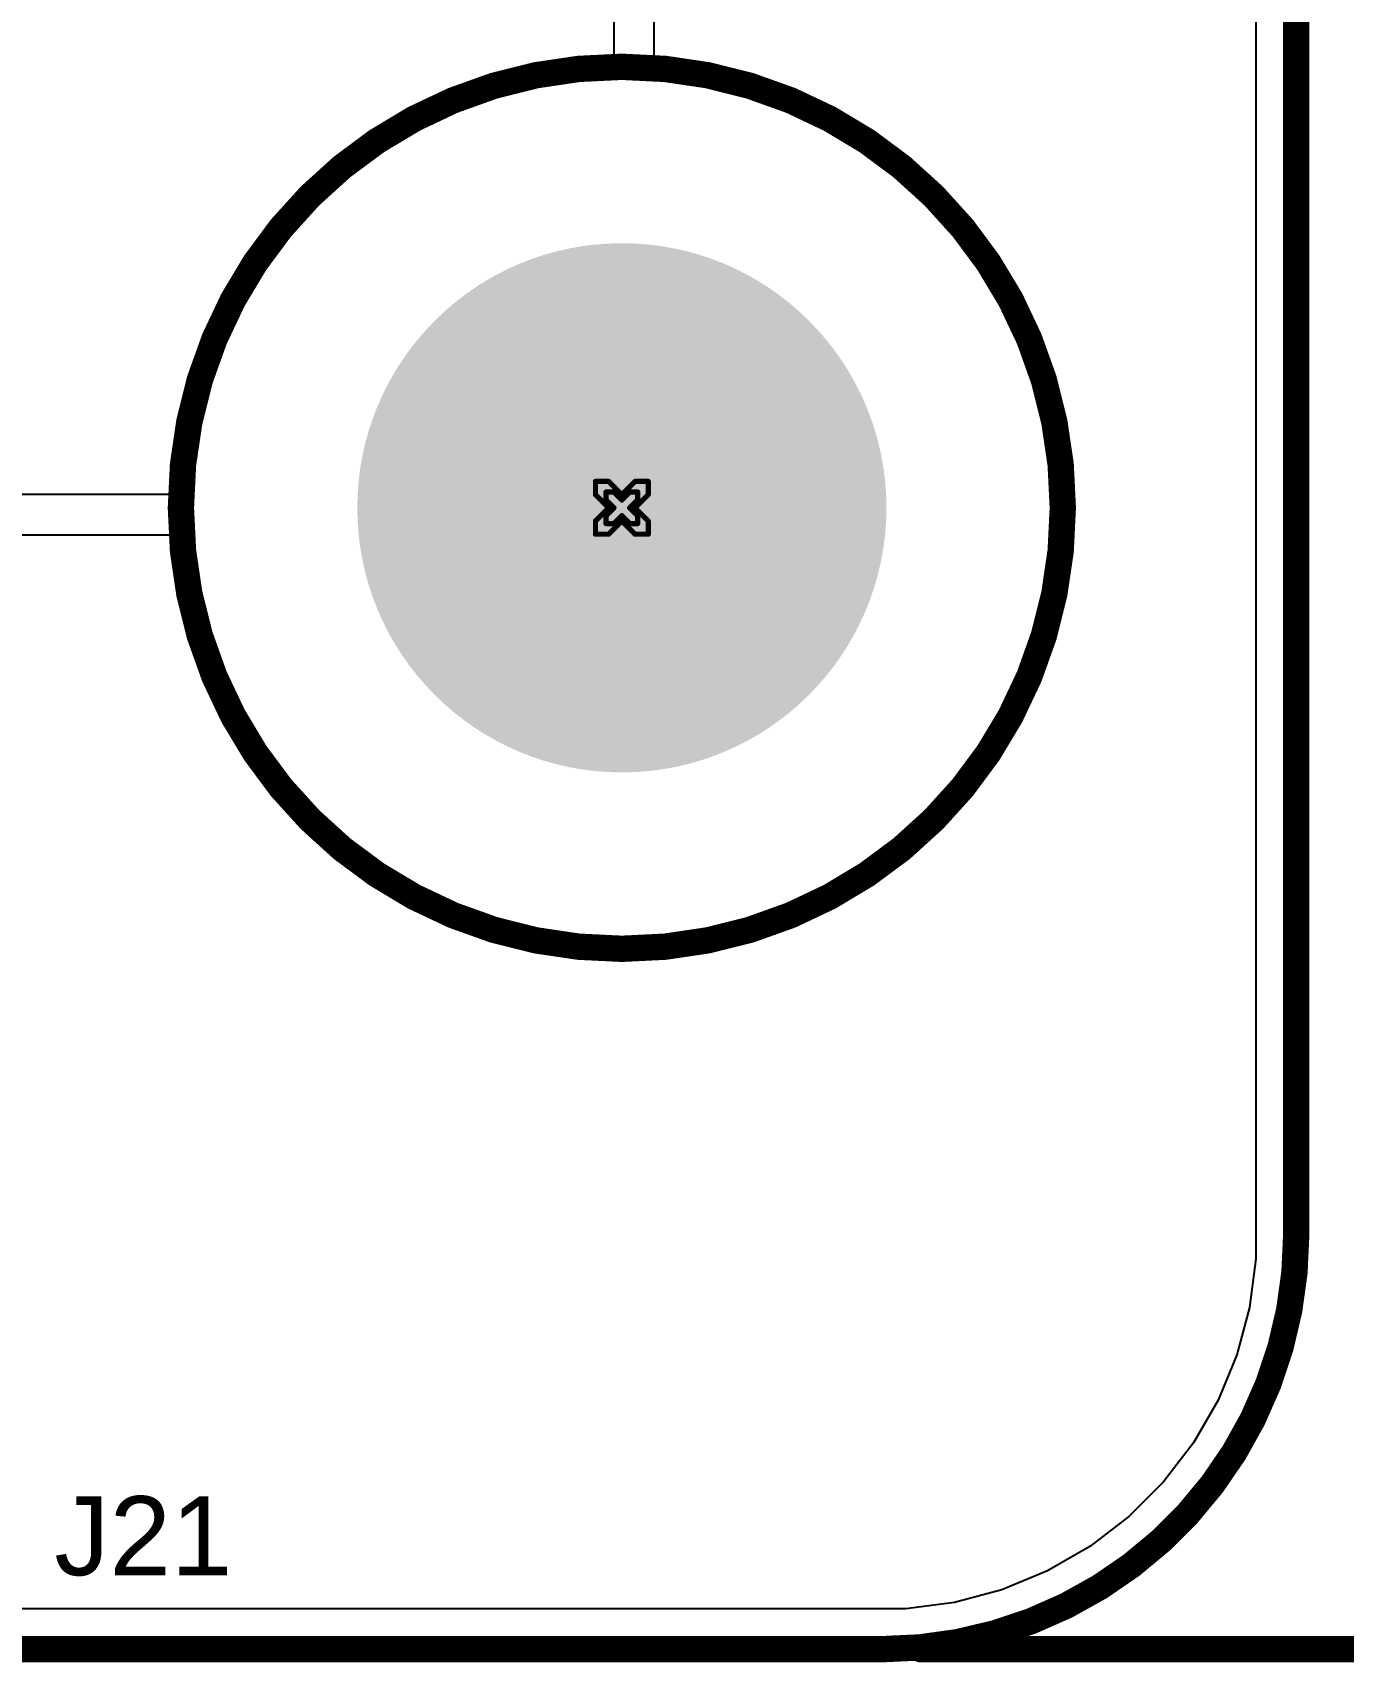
# Model space of a CAD drawing. Header units: inches. Extents: x -36 to 349, y -11 to 240.
# Drawn here: x 176.32 to 188.95, y -11.13 to 4.58 of the extents above; entities that cross this region are included whole.
import ezdxf

# ---------------------------------------------------------------- set-up
doc = ezdxf.new("R2010")
doc.units = ezdxf.units.IN
for name, color, linetype in [('Board Outline', 216, 'Continuous'), ('Bottom Layer', 5, 'Continuous'), ('Bottom Solder', 6, 'Continuous'), ('Dimension', 6, 'Continuous'), ('Drill Drawing', 1, 'Continuous'), ('Layer 1', 16, 'Continuous'), ('Layer 2', 76, 'Continuous'), ('Multi-Layer', 9, 'Continuous'), ('Pad Holes', 156, 'Continuous'), ('Top Layer', 1, 'Continuous'), ('Top Overlay', 2, 'Continuous'), ('Top Solder', 216, 'Continuous')]:
    doc.layers.add(name, color=color, linetype=linetype)
doc.styles.add('Arial', font='', dxfattribs={"height": 0.2})
doc.styles.get('Arial').set_extended_font_data('Arial')

msp = doc.modelspace()

# ---------------------------------------------------------------- hatches: boundary and pattern name
at = {"layer": 'Bottom Solder'}
h = msp.add_hatch(color=6, dxfattribs=at)
edge = h.paths.add_edge_path()
edge.add_arc((182, 0), 0.102, 0, 360)
at = {"layer": 'Pad Holes'}
h = msp.add_hatch(color=7, dxfattribs=at)
edge = h.paths.add_edge_path()
edge.add_arc((182, 0), 2.55, 0, 360)
at = {"layer": 'Top Solder'}
h = msp.add_hatch(color=216, dxfattribs=at)
edge = h.paths.add_edge_path()
edge.add_arc((182, 0), 0.102, 0, 360)

# ---------------------------------------------------------------- linework, layer by layer
at = {"layer": 'Board Outline'}
for points in [[(188.5, -7, 0.254, 0.254, 0), (188.5, 123, 0.254, 0.254, 0)], [(188.5, -7, 0.254, 0.254, -0.414214), (184.5, -11, 0.254, 0.254, 0)], [(101.089, -11, 0.254, 0.254, 0), (184.5, -11, 0.254, 0.254, 0)]]:
    msp.add_lwpolyline(points, format="xyseb", dxfattribs=at)
for points in [[(188.437, -7, 0.127, 0.127, 1), (188.564, -7, 0.127, 0.127, 1)], [(188.437, -7, 0.127, 0.127, 1), (188.564, -7, 0.127, 0.127, 1)], [(184.437, -11, 0.127, 0.127, 1), (184.564, -11, 0.127, 0.127, 1)], [(184.437, -11, 0.127, 0.127, 1), (184.564, -11, 0.127, 0.127, 1)]]:
    msp.add_lwpolyline(points, format="xyseb", close=True, dxfattribs=at)
at = {"layer": 'Bottom Layer'}
for p, q in [((188.112, 123), (188.112, -7)), ((181.721, 4.25), (181.169, 4.177)), ((182.279, 4.25), (181.721, 4.25)), ((182.831, 4.177), (182.279, 4.25)), ((181.169, 4.177), (180.631, 4.033)), ((183.369, 4.033), (182.831, 4.177)), ((180.631, 4.033), (180.116, 3.82)), ((183.884, 3.82), (183.369, 4.033)), ((180.116, 3.82), (179.634, 3.541)), ((184.366, 3.541), (183.884, 3.82)), ((179.634, 3.541), (179.192, 3.202)), ((184.808, 3.202), (184.366, 3.541)), ((179.192, 3.202), (178.798, 2.808)), ((185.202, 2.808), (184.808, 3.202)), ((178.798, 2.808), (178.459, 2.366)), ((185.541, 2.366), (185.202, 2.808)), ((178.459, 2.366), (178.18, 1.884)), ((185.82, 1.884), (185.541, 2.366)), ((178.18, 1.884), (177.967, 1.369)), ((186.033, 1.369), (185.82, 1.884)), ((177.967, 1.369), (177.823, 0.831)), ((186.177, 0.831), (186.033, 1.369)), ((177.823, 0.831), (177.75, 0.279)), ((186.25, 0.279), (186.177, 0.831)), ((177.75, 0.279), (177.75, -0.279)), ((186.25, -0.279), (186.25, 0.279)), ((177.75, -0.279), (177.823, -0.831)), ((186.177, -0.831), (186.25, -0.279)), ((177.823, -0.831), (177.967, -1.369)), ((186.033, -1.369), (186.177, -0.831)), ((177.967, -1.369), (178.18, -1.884)), ((185.82, -1.884), (186.033, -1.369)), ((178.18, -1.884), (178.459, -2.366)), ((185.541, -2.366), (185.82, -1.884)), ((178.459, -2.366), (178.798, -2.808)), ((185.202, -2.808), (185.541, -2.366)), ((178.798, -2.808), (179.192, -3.202)), ((184.808, -3.202), (185.202, -2.808)), ((179.192, -3.202), (179.634, -3.541)), ((184.366, -3.541), (184.808, -3.202)), ((179.634, -3.541), (180.116, -3.82)), ((183.884, -3.82), (184.366, -3.541)), ((180.116, -3.82), (180.631, -4.033)), ((183.369, -4.033), (183.884, -3.82)), ((180.631, -4.033), (181.169, -4.177)), ((182.831, -4.177), (183.369, -4.033)), ((181.169, -4.177), (181.721, -4.25)), ((182.279, -4.25), (182.831, -4.177)), ((181.721, -4.25), (182.279, -4.25)), ((188.112, -7), (188.112, -7.237)), ((188.112, -7.237), (188.05, -7.706)), ((188.05, -7.706), (187.927, -8.163)), ((187.927, -8.163), (187.746, -8.601)), ((187.746, -8.601), (187.509, -9.011)), ((187.509, -9.011), (187.221, -9.386)), ((187.221, -9.386), (186.886, -9.721)), ((186.886, -9.721), (186.511, -10.009)), ((186.511, -10.009), (186.101, -10.246)), ((186.101, -10.246), (185.663, -10.427)), ((185.663, -10.427), (185.206, -10.55)), ((184.5, -10.612), (134.933, -10.612)), ((184.737, -10.612), (184.5, -10.612)), ((185.206, -10.55), (184.737, -10.612))]:
    msp.add_line(p, q, dxfattribs=at)
at = {"layer": 'Dimension'}
msp.add_lwpolyline([(184.881, -11, 0.254, 0.254, 0), (206.527, -11, 0.254, 0.254, 0)], format="xyseb", dxfattribs=at)
msp.add_lwpolyline([(184.818, -11, 0.127, 0.127, 1), (184.945, -11, 0.127, 0.127, 1)], format="xyseb", close=True, dxfattribs=at)
at = {"layer": 'Drill Drawing'}
for points in [[(181.746, 0.127, 0.0508, 0.0508, 0), (181.746, 0.254, 0.0508, 0.0508, 0)], [(181.746, 0.254, 0.0508, 0.0508, 0), (181.873, 0.254, 0.0508, 0.0508, 0)], [(181.848, 0.076, 0.0508, 0.0508, 0), (181.848, 0.152, 0.0508, 0.0508, 0)], [(181.848, 0.152, 0.0508, 0.0508, 0), (181.924, 0.152, 0.0508, 0.0508, 0)], [(181.873, 0.254, 0.0508, 0.0508, 0), (182, 0.127, 0.0508, 0.0508, 0)], [(181.924, 0.152, 0.0508, 0.0508, 0), (182, 0.076, 0.0508, 0.0508, 0)], [(182, 0.127, 0.0508, 0.0508, 0), (182.127, 0.254, 0.0508, 0.0508, 0)], [(182, 0.076, 0.0508, 0.0508, 0), (182.076, 0.152, 0.0508, 0.0508, 0)], [(182.076, 0.152, 0.0508, 0.0508, 0), (182.152, 0.152, 0.0508, 0.0508, 0)], [(182.127, 0.254, 0.0508, 0.0508, 0), (182.254, 0.254, 0.0508, 0.0508, 0)], [(182.152, 0.076, 0.0508, 0.0508, 0), (182.152, 0.152, 0.0508, 0.0508, 0)], [(182.254, 0.127, 0.0508, 0.0508, 0), (182.254, 0.254, 0.0508, 0.0508, 0)], [(181.746, 0.127, 0.0508, 0.0508, 0), (181.873, 0, 0.0508, 0.0508, 0)], [(181.746, -0.127, 0.0508, 0.0508, 0), (181.873, 0, 0.0508, 0.0508, 0)], [(181.848, 0.076, 0.0508, 0.0508, 0), (181.924, 0, 0.0508, 0.0508, 0)], [(181.848, -0.076, 0.0508, 0.0508, 0), (181.924, 0, 0.0508, 0.0508, 0)], [(182.076, 0, 0.0508, 0.0508, 0), (182.152, 0.076, 0.0508, 0.0508, 0)], [(182.076, 0, 0.0508, 0.0508, 0), (182.152, -0.076, 0.0508, 0.0508, 0)], [(182.127, 0, 0.0508, 0.0508, 0), (182.254, 0.127, 0.0508, 0.0508, 0)], [(182.127, 0, 0.0508, 0.0508, 0), (182.254, -0.127, 0.0508, 0.0508, 0)], [(181.746, -0.254, 0.0508, 0.0508, 0), (181.746, -0.127, 0.0508, 0.0508, 0)], [(181.848, -0.152, 0.0508, 0.0508, 0), (181.848, -0.076, 0.0508, 0.0508, 0)], [(181.848, -0.152, 0.0508, 0.0508, 0), (181.924, -0.152, 0.0508, 0.0508, 0)], [(181.873, -0.254, 0.0508, 0.0508, 0), (182, -0.127, 0.0508, 0.0508, 0)], [(181.924, -0.152, 0.0508, 0.0508, 0), (182, -0.076, 0.0508, 0.0508, 0)], [(182, -0.076, 0.0508, 0.0508, 0), (182.076, -0.152, 0.0508, 0.0508, 0)], [(182, -0.127, 0.0508, 0.0508, 0), (182.127, -0.254, 0.0508, 0.0508, 0)], [(182.076, -0.152, 0.0508, 0.0508, 0), (182.152, -0.152, 0.0508, 0.0508, 0)], [(182.152, -0.152, 0.0508, 0.0508, 0), (182.152, -0.076, 0.0508, 0.0508, 0)], [(182.254, -0.254, 0.0508, 0.0508, 0), (182.254, -0.127, 0.0508, 0.0508, 0)], [(181.746, -0.254, 0.0508, 0.0508, 0), (181.873, -0.254, 0.0508, 0.0508, 0)], [(182.127, -0.254, 0.0508, 0.0508, 0), (182.254, -0.254, 0.0508, 0.0508, 0)]]:
    msp.add_lwpolyline(points, format="xyseb", dxfattribs=at)
for points in [[(181.733, 0.254, 0.0254, 0.0254, 1), (181.759, 0.254, 0.0254, 0.0254, 1)], [(181.733, 0.254, 0.0254, 0.0254, 1), (181.759, 0.254, 0.0254, 0.0254, 1)], [(181.835, 0.152, 0.0254, 0.0254, 1), (181.86, 0.152, 0.0254, 0.0254, 1)], [(181.835, 0.152, 0.0254, 0.0254, 1), (181.86, 0.152, 0.0254, 0.0254, 1)], [(181.86, 0.254, 0.0254, 0.0254, 1), (181.886, 0.254, 0.0254, 0.0254, 1)], [(181.86, 0.254, 0.0254, 0.0254, 1), (181.886, 0.254, 0.0254, 0.0254, 1)], [(181.911, 0.152, 0.0254, 0.0254, 1), (181.936, 0.152, 0.0254, 0.0254, 1)], [(181.911, 0.152, 0.0254, 0.0254, 1), (181.936, 0.152, 0.0254, 0.0254, 1)], [(182.063, 0.152, 0.0254, 0.0254, 1), (182.089, 0.152, 0.0254, 0.0254, 1)], [(182.063, 0.152, 0.0254, 0.0254, 1), (182.089, 0.152, 0.0254, 0.0254, 1)], [(182.114, 0.254, 0.0254, 0.0254, 1), (182.14, 0.254, 0.0254, 0.0254, 1)], [(182.114, 0.254, 0.0254, 0.0254, 1), (182.14, 0.254, 0.0254, 0.0254, 1)], [(182.14, 0.152, 0.0254, 0.0254, 1), (182.165, 0.152, 0.0254, 0.0254, 1)], [(182.14, 0.152, 0.0254, 0.0254, 1), (182.165, 0.152, 0.0254, 0.0254, 1)], [(182.241, 0.254, 0.0254, 0.0254, 1), (182.267, 0.254, 0.0254, 0.0254, 1)], [(182.241, 0.254, 0.0254, 0.0254, 1), (182.267, 0.254, 0.0254, 0.0254, 1)], [(181.733, 0.127, 0.0254, 0.0254, 1), (181.759, 0.127, 0.0254, 0.0254, 1)], [(181.733, 0.127, 0.0254, 0.0254, 1), (181.759, 0.127, 0.0254, 0.0254, 1)], [(181.835, 0.076, 0.0254, 0.0254, 1), (181.86, 0.076, 0.0254, 0.0254, 1)], [(181.835, 0.076, 0.0254, 0.0254, 1), (181.86, 0.076, 0.0254, 0.0254, 1)], [(181.86, 0, 0.0254, 0.0254, 1), (181.886, 0, 0.0254, 0.0254, 1)], [(181.86, 0, 0.0254, 0.0254, 1), (181.886, 0, 0.0254, 0.0254, 1)], [(181.911, 0, 0.0254, 0.0254, 1), (181.936, 0, 0.0254, 0.0254, 1)], [(181.911, 0, 0.0254, 0.0254, 1), (181.936, 0, 0.0254, 0.0254, 1)], [(181.987, 0.127, 0.0254, 0.0254, 1), (182.013, 0.127, 0.0254, 0.0254, 1)], [(181.987, 0.127, 0.0254, 0.0254, 1), (182.013, 0.127, 0.0254, 0.0254, 1)], [(181.987, 0.076, 0.0254, 0.0254, 1), (182.013, 0.076, 0.0254, 0.0254, 1)], [(181.987, 0.076, 0.0254, 0.0254, 1), (182.013, 0.076, 0.0254, 0.0254, 1)], [(182.063, 0, 0.0254, 0.0254, 1), (182.089, 0, 0.0254, 0.0254, 1)], [(182.063, 0, 0.0254, 0.0254, 1), (182.089, 0, 0.0254, 0.0254, 1)], [(182.114, 0, 0.0254, 0.0254, 1), (182.14, 0, 0.0254, 0.0254, 1)], [(182.114, 0, 0.0254, 0.0254, 1), (182.14, 0, 0.0254, 0.0254, 1)], [(182.14, 0.076, 0.0254, 0.0254, 1), (182.165, 0.076, 0.0254, 0.0254, 1)], [(182.14, 0.076, 0.0254, 0.0254, 1), (182.165, 0.076, 0.0254, 0.0254, 1)], [(182.241, 0.127, 0.0254, 0.0254, 1), (182.267, 0.127, 0.0254, 0.0254, 1)], [(182.241, 0.127, 0.0254, 0.0254, 1), (182.267, 0.127, 0.0254, 0.0254, 1)], [(181.733, -0.127, 0.0254, 0.0254, 1), (181.759, -0.127, 0.0254, 0.0254, 1)], [(181.733, -0.127, 0.0254, 0.0254, 1), (181.759, -0.127, 0.0254, 0.0254, 1)], [(181.835, -0.076, 0.0254, 0.0254, 1), (181.86, -0.076, 0.0254, 0.0254, 1)], [(181.835, -0.076, 0.0254, 0.0254, 1), (181.86, -0.076, 0.0254, 0.0254, 1)], [(181.835, -0.152, 0.0254, 0.0254, 1), (181.86, -0.152, 0.0254, 0.0254, 1)], [(181.835, -0.152, 0.0254, 0.0254, 1), (181.86, -0.152, 0.0254, 0.0254, 1)], [(181.911, -0.152, 0.0254, 0.0254, 1), (181.936, -0.152, 0.0254, 0.0254, 1)], [(181.911, -0.152, 0.0254, 0.0254, 1), (181.936, -0.152, 0.0254, 0.0254, 1)], [(181.987, -0.076, 0.0254, 0.0254, 1), (182.013, -0.076, 0.0254, 0.0254, 1)], [(181.987, -0.076, 0.0254, 0.0254, 1), (182.013, -0.076, 0.0254, 0.0254, 1)], [(181.987, -0.127, 0.0254, 0.0254, 1), (182.013, -0.127, 0.0254, 0.0254, 1)], [(181.987, -0.127, 0.0254, 0.0254, 1), (182.013, -0.127, 0.0254, 0.0254, 1)], [(182.063, -0.152, 0.0254, 0.0254, 1), (182.089, -0.152, 0.0254, 0.0254, 1)], [(182.063, -0.152, 0.0254, 0.0254, 1), (182.089, -0.152, 0.0254, 0.0254, 1)], [(182.14, -0.076, 0.0254, 0.0254, 1), (182.165, -0.076, 0.0254, 0.0254, 1)], [(182.14, -0.076, 0.0254, 0.0254, 1), (182.165, -0.076, 0.0254, 0.0254, 1)], [(182.14, -0.152, 0.0254, 0.0254, 1), (182.165, -0.152, 0.0254, 0.0254, 1)], [(182.14, -0.152, 0.0254, 0.0254, 1), (182.165, -0.152, 0.0254, 0.0254, 1)], [(182.241, -0.127, 0.0254, 0.0254, 1), (182.267, -0.127, 0.0254, 0.0254, 1)], [(182.241, -0.127, 0.0254, 0.0254, 1), (182.267, -0.127, 0.0254, 0.0254, 1)], [(181.733, -0.254, 0.0254, 0.0254, 1), (181.759, -0.254, 0.0254, 0.0254, 1)], [(181.733, -0.254, 0.0254, 0.0254, 1), (181.759, -0.254, 0.0254, 0.0254, 1)], [(181.86, -0.254, 0.0254, 0.0254, 1), (181.886, -0.254, 0.0254, 0.0254, 1)], [(181.86, -0.254, 0.0254, 0.0254, 1), (181.886, -0.254, 0.0254, 0.0254, 1)], [(182.114, -0.254, 0.0254, 0.0254, 1), (182.14, -0.254, 0.0254, 0.0254, 1)], [(182.114, -0.254, 0.0254, 0.0254, 1), (182.14, -0.254, 0.0254, 0.0254, 1)], [(182.241, -0.254, 0.0254, 0.0254, 1), (182.267, -0.254, 0.0254, 0.0254, 1)], [(182.241, -0.254, 0.0254, 0.0254, 1), (182.267, -0.254, 0.0254, 0.0254, 1)]]:
    msp.add_lwpolyline(points, format="xyseb", close=True, dxfattribs=at)
at = {"layer": 'Layer 1'}
for p, q in [((188.112, 123), (188.112, -7)), ((181.721, 4.25), (181.169, 4.177)), ((182.279, 4.25), (181.721, 4.25)), ((182.831, 4.177), (182.279, 4.25)), ((181.169, 4.177), (180.631, 4.033)), ((183.369, 4.033), (182.831, 4.177)), ((180.631, 4.033), (180.116, 3.82)), ((183.884, 3.82), (183.369, 4.033)), ((180.116, 3.82), (179.634, 3.541)), ((184.366, 3.541), (183.884, 3.82)), ((179.634, 3.541), (179.192, 3.202)), ((184.808, 3.202), (184.366, 3.541)), ((179.192, 3.202), (178.798, 2.808)), ((185.202, 2.808), (184.808, 3.202)), ((178.798, 2.808), (178.459, 2.366)), ((185.541, 2.366), (185.202, 2.808)), ((178.459, 2.366), (178.18, 1.884)), ((185.82, 1.884), (185.541, 2.366)), ((178.18, 1.884), (177.967, 1.369)), ((186.033, 1.369), (185.82, 1.884)), ((177.967, 1.369), (177.823, 0.831)), ((186.177, 0.831), (186.033, 1.369)), ((177.823, 0.831), (177.75, 0.279)), ((186.25, 0.279), (186.177, 0.831)), ((177.75, 0.279), (177.75, -0.279)), ((186.25, -0.279), (186.25, 0.279)), ((177.75, -0.279), (177.823, -0.831)), ((186.177, -0.831), (186.25, -0.279)), ((177.823, -0.831), (177.967, -1.369)), ((186.033, -1.369), (186.177, -0.831)), ((177.967, -1.369), (178.18, -1.884)), ((185.82, -1.884), (186.033, -1.369)), ((178.18, -1.884), (178.459, -2.366)), ((185.541, -2.366), (185.82, -1.884)), ((178.459, -2.366), (178.798, -2.808)), ((185.202, -2.808), (185.541, -2.366)), ((178.798, -2.808), (179.192, -3.202)), ((184.808, -3.202), (185.202, -2.808)), ((179.192, -3.202), (179.634, -3.541)), ((184.366, -3.541), (184.808, -3.202)), ((179.634, -3.541), (180.116, -3.82)), ((183.884, -3.82), (184.366, -3.541)), ((180.116, -3.82), (180.631, -4.033)), ((183.369, -4.033), (183.884, -3.82)), ((180.631, -4.033), (181.169, -4.177)), ((182.831, -4.177), (183.369, -4.033)), ((181.169, -4.177), (181.721, -4.25)), ((182.279, -4.25), (182.831, -4.177)), ((181.721, -4.25), (182.279, -4.25)), ((188.112, -7), (188.112, -7.237)), ((188.112, -7.237), (188.05, -7.706)), ((188.05, -7.706), (187.927, -8.163)), ((187.927, -8.163), (187.746, -8.601)), ((187.746, -8.601), (187.509, -9.011)), ((187.509, -9.011), (187.221, -9.386)), ((187.221, -9.386), (186.886, -9.721)), ((186.886, -9.721), (186.511, -10.009)), ((186.511, -10.009), (186.101, -10.246)), ((186.101, -10.246), (185.663, -10.427)), ((185.663, -10.427), (185.206, -10.55)), ((184.5, -10.612), (130.4, -10.612)), ((184.737, -10.612), (184.5, -10.612)), ((185.206, -10.55), (184.737, -10.612))]:
    msp.add_line(p, q, dxfattribs=at)
at = {"layer": 'Layer 2'}
for p, q in [((188.112, 7.061), (188.112, -7)), ((181.721, 4.25), (181.169, 4.177)), ((182.279, 4.25), (181.721, 4.25)), ((182.831, 4.177), (182.279, 4.25)), ((181.169, 4.177), (180.631, 4.033)), ((183.369, 4.033), (182.831, 4.177)), ((180.631, 4.033), (180.116, 3.82)), ((183.884, 3.82), (183.369, 4.033)), ((180.116, 3.82), (179.634, 3.541)), ((184.366, 3.541), (183.884, 3.82)), ((179.634, 3.541), (179.192, 3.202)), ((184.808, 3.202), (184.366, 3.541)), ((179.192, 3.202), (178.798, 2.808)), ((185.202, 2.808), (184.808, 3.202)), ((178.798, 2.808), (178.459, 2.366)), ((185.541, 2.366), (185.202, 2.808)), ((178.459, 2.366), (178.18, 1.884)), ((185.82, 1.884), (185.541, 2.366)), ((178.18, 1.884), (177.967, 1.369)), ((186.033, 1.369), (185.82, 1.884)), ((177.967, 1.369), (177.823, 0.831)), ((186.177, 0.831), (186.033, 1.369)), ((177.823, 0.831), (177.75, 0.279)), ((186.25, 0.279), (186.177, 0.831)), ((177.75, 0.279), (177.75, -0.279)), ((186.25, -0.279), (186.25, 0.279)), ((177.75, -0.279), (177.823, -0.831)), ((186.177, -0.831), (186.25, -0.279)), ((177.823, -0.831), (177.967, -1.369)), ((186.033, -1.369), (186.177, -0.831)), ((177.967, -1.369), (178.18, -1.884)), ((185.82, -1.884), (186.033, -1.369)), ((178.18, -1.884), (178.459, -2.366)), ((185.541, -2.366), (185.82, -1.884)), ((178.459, -2.366), (178.798, -2.808)), ((185.202, -2.808), (185.541, -2.366)), ((178.798, -2.808), (179.192, -3.202)), ((184.808, -3.202), (185.202, -2.808)), ((179.192, -3.202), (179.634, -3.541)), ((184.366, -3.541), (184.808, -3.202)), ((179.634, -3.541), (180.116, -3.82)), ((183.884, -3.82), (184.366, -3.541)), ((180.116, -3.82), (180.631, -4.033)), ((183.369, -4.033), (183.884, -3.82)), ((180.631, -4.033), (181.169, -4.177)), ((182.831, -4.177), (183.369, -4.033)), ((181.169, -4.177), (181.721, -4.25)), ((182.279, -4.25), (182.831, -4.177)), ((181.721, -4.25), (182.279, -4.25)), ((188.112, -7), (188.112, -7.237)), ((188.112, -7.237), (188.05, -7.706)), ((188.05, -7.706), (187.927, -8.163)), ((187.927, -8.163), (187.746, -8.601)), ((187.746, -8.601), (187.509, -9.011)), ((187.509, -9.011), (187.221, -9.386)), ((187.221, -9.386), (186.886, -9.721)), ((186.886, -9.721), (186.511, -10.009)), ((186.511, -10.009), (186.101, -10.246)), ((186.101, -10.246), (185.663, -10.427)), ((185.663, -10.427), (185.206, -10.55)), ((184.5, -10.612), (140.56, -10.612)), ((184.737, -10.612), (184.5, -10.612)), ((185.206, -10.55), (184.737, -10.612))]:
    msp.add_line(p, q, dxfattribs=at)
at = {"layer": 'Multi-Layer'}
for p, q in [((181.169, 4.177), (181.721, 4.25)), ((181.721, 4.25), (182, 4.25)), ((182, 4.25), (182.279, 4.25)), ((182.279, 4.25), (182.831, 4.177)), ((180.631, 4.033), (181.169, 4.177)), ((182.831, 4.177), (183.369, 4.033)), ((180.116, 3.82), (180.631, 4.033)), ((183.369, 4.033), (183.884, 3.82)), ((179.634, 3.541), (180.116, 3.82)), ((183.884, 3.82), (184.366, 3.541)), ((179.192, 3.202), (179.634, 3.541)), ((184.366, 3.541), (184.808, 3.202)), ((178.798, 2.808), (179.192, 3.202)), ((184.808, 3.202), (185.202, 2.808)), ((178.459, 2.366), (178.798, 2.808)), ((185.202, 2.808), (185.541, 2.366)), ((178.18, 1.884), (178.459, 2.366)), ((185.541, 2.366), (185.82, 1.884)), ((177.967, 1.369), (178.18, 1.884)), ((185.82, 1.884), (186.033, 1.369)), ((177.823, 0.831), (177.967, 1.369)), ((186.033, 1.369), (186.177, 0.831)), ((177.75, 0.279), (177.823, 0.831)), ((186.177, 0.831), (186.25, 0.279)), ((177.75, 0), (177.75, 0.279)), ((186.25, 0.279), (186.25, 0)), ((177.75, -0.279), (177.75, 0)), ((186.25, 0), (186.25, -0.279)), ((177.823, -0.831), (177.75, -0.279)), ((186.25, -0.279), (186.177, -0.831)), ((177.967, -1.369), (177.823, -0.831)), ((186.177, -0.831), (186.033, -1.369)), ((178.18, -1.884), (177.967, -1.369)), ((186.033, -1.369), (185.82, -1.884)), ((178.459, -2.366), (178.18, -1.884)), ((185.82, -1.884), (185.541, -2.366)), ((178.798, -2.808), (178.459, -2.366)), ((185.541, -2.366), (185.202, -2.808)), ((179.192, -3.202), (178.798, -2.808)), ((185.202, -2.808), (184.808, -3.202)), ((179.634, -3.541), (179.192, -3.202)), ((184.808, -3.202), (184.366, -3.541)), ((180.116, -3.82), (179.634, -3.541)), ((184.366, -3.541), (183.884, -3.82)), ((180.631, -4.033), (180.116, -3.82)), ((183.884, -3.82), (183.369, -4.033)), ((181.169, -4.177), (180.631, -4.033)), ((183.369, -4.033), (182.831, -4.177)), ((181.721, -4.25), (181.169, -4.177)), ((182.831, -4.177), (182.279, -4.25)), ((182, -4.25), (181.721, -4.25)), ((182, -4.25), (182, -4.25)), ((182.279, -4.25), (182, -4.25))]:
    msp.add_line(p, q, dxfattribs=at)
at = {"layer": 'Top Layer'}
for p, q in [((188.112, 123), (188.112, -7)), ((181.924, 6.462), (181.924, 4.25)), ((182.312, 4.25), (182.312, 5.078)), ((181.721, 4.25), (181.169, 4.177)), ((181.924, 4.25), (181.721, 4.25)), ((182.316, 4.245), (182.312, 4.25)), ((182.831, 4.177), (182.316, 4.245)), ((181.169, 4.177), (180.631, 4.033)), ((183.369, 4.033), (182.831, 4.177)), ((180.631, 4.033), (180.116, 3.82)), ((183.884, 3.82), (183.369, 4.033)), ((180.116, 3.82), (179.634, 3.541)), ((184.366, 3.541), (183.884, 3.82)), ((179.634, 3.541), (179.192, 3.202)), ((184.808, 3.202), (184.366, 3.541)), ((179.192, 3.202), (178.798, 2.808)), ((185.202, 2.808), (184.808, 3.202)), ((178.798, 2.808), (178.459, 2.366)), ((185.541, 2.366), (185.202, 2.808)), ((178.459, 2.366), (178.18, 1.884)), ((185.82, 1.884), (185.541, 2.366)), ((178.18, 1.884), (177.967, 1.369)), ((186.033, 1.369), (185.82, 1.884)), ((177.967, 1.369), (177.823, 0.831)), ((186.177, 0.831), (186.033, 1.369)), ((177.823, 0.831), (177.75, 0.279)), ((186.25, 0.279), (186.177, 0.831)), ((177.75, 0.279), (177.75, 0.127)), ((186.25, -0.279), (186.25, 0.279)), ((177.75, 0.127), (170.748, 0.127)), ((171.136, -0.261), (177.75, -0.261)), ((177.75, -0.261), (177.75, -0.279)), ((177.75, -0.279), (177.823, -0.831)), ((186.177, -0.831), (186.25, -0.279)), ((177.823, -0.831), (177.967, -1.369)), ((186.033, -1.369), (186.177, -0.831)), ((177.967, -1.369), (178.18, -1.884)), ((185.82, -1.884), (186.033, -1.369)), ((178.18, -1.884), (178.459, -2.366)), ((185.541, -2.366), (185.82, -1.884)), ((178.459, -2.366), (178.798, -2.808)), ((185.202, -2.808), (185.541, -2.366)), ((178.798, -2.808), (179.192, -3.202)), ((184.808, -3.202), (185.202, -2.808)), ((179.192, -3.202), (179.634, -3.541)), ((184.366, -3.541), (184.808, -3.202)), ((179.634, -3.541), (180.116, -3.82)), ((183.884, -3.82), (184.366, -3.541)), ((180.116, -3.82), (180.631, -4.033)), ((183.369, -4.033), (183.884, -3.82)), ((180.631, -4.033), (181.169, -4.177)), ((182.831, -4.177), (183.369, -4.033)), ((181.169, -4.177), (181.721, -4.25)), ((182.279, -4.25), (182.831, -4.177)), ((181.721, -4.25), (182.279, -4.25)), ((188.112, -7), (188.112, -7.237)), ((188.112, -7.237), (188.05, -7.706)), ((188.05, -7.706), (187.927, -8.163)), ((187.927, -8.163), (187.746, -8.601)), ((187.746, -8.601), (187.509, -9.011)), ((187.509, -9.011), (187.221, -9.386)), ((187.221, -9.386), (186.886, -9.721)), ((186.886, -9.721), (186.511, -10.009)), ((186.511, -10.009), (186.101, -10.246)), ((186.101, -10.246), (185.663, -10.427)), ((185.663, -10.427), (185.206, -10.55)), ((184.5, -10.612), (133.951, -10.612)), ((184.737, -10.612), (184.5, -10.612)), ((185.206, -10.55), (184.737, -10.612))]:
    msp.add_line(p, q, dxfattribs=at)
at = {"layer": 'Top Overlay'}
for points in [[(186.25, 0, 0.254, 0.254, 1), (177.75, 0, 0.254, 0.254, 1)], [(177.687, 0, 0.127, 0.127, 1), (177.814, 0, 0.127, 0.127, 1)], [(186.186, 0, 0.127, 0.127, 1), (186.313, 0, 0.127, 0.127, 1)]]:
    msp.add_lwpolyline(points, format="xyseb", close=True, dxfattribs=at)

# ---------------------------------------------------------------- texts
at = {"layer": 'Top Overlay', "style": 'Arial'}
msp.add_text('J21', height=0.762, dxfattribs=at).set_placement((176.53, -10.287))

doc.saveas('drawing.dxf')
